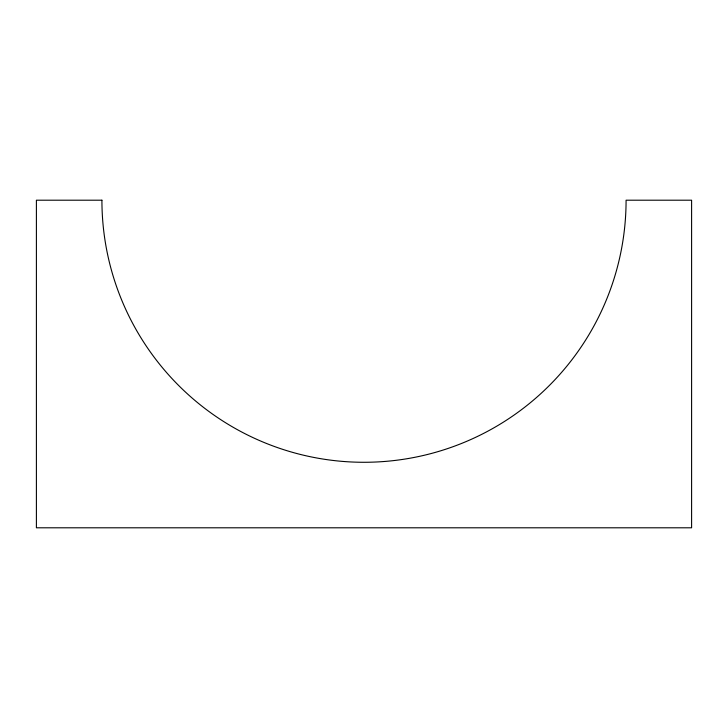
<?xml version="1.0" encoding="UTF-8"?>
<svg xmlns="http://www.w3.org/2000/svg" width="728" height="728" viewBox="0 0 728 728"><rect width="100%" height="100%" fill="white"/><g stroke="black" fill="none" stroke-linecap="round" stroke-linejoin="round"><path stroke-width="1.09" d="M101.92 200.2L36.4 200.2L36.4 527.8L691.6 527.8L691.6 200.2L626.08 200.2A262.08 262.08 0 0 1 364 462.28A262.08 262.08 0 0 1 101.92 200.2"/></g></svg>
